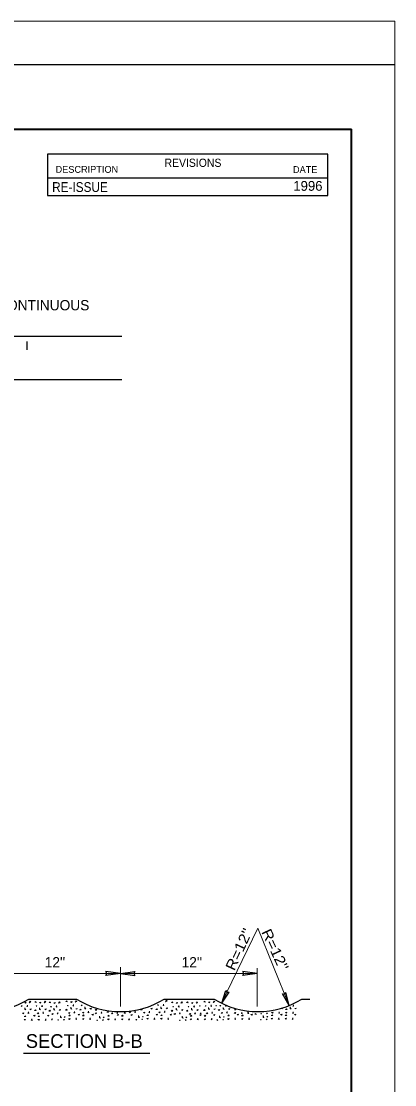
# Model space of a CAD drawing. Extents: x 1615 to 2505, y -386 to 247.
# Drawn here: x 1966.5 to 2014.5, y 110.7 to 247.4 of the extents above; entities that cross this region are included whole.
import ezdxf

# ---------------------------------------------------------------- set-up
doc = ezdxf.new("R2010")
doc.units = 0
doc.header["$LTSCALE"] = 0.51
doc.layers.add('1', color=7, linetype='Continuous', lineweight=25)
doc.layers.add('25', color=7, linetype='Continuous', lineweight=25)

msp = doc.modelspace()

# ---------------------------------------------------------------- linework, layer by layer
at = {"layer": '1', "lineweight": 13}
for p, q in [((1614.5521, 247.4403), (2014.5221, 247.4403)), ((2014.5221, -8.096), (2014.5221, 247.4403)), ((1992.265, 121.1636), (1996.9336, 130.8092)), ((2000.9401, 120.8703), (1996.9336, 130.8092)), ((1961.6425, 125.0039), (1979.2425, 125.0039)), ((1979.2425, 120.7455), (1979.2425, 125.7929)), ((1979.2425, 125.0039), (1996.8425, 125.0039)), ((1996.8425, 120.7455), (1996.8425, 125.6853))]:
    msp.add_line(p, q, dxfattribs=at)
at = {"layer": '1', "lineweight": 40}
for p in [(1647.8829, 233.5528), (2008.9667, 5.7919)]:
    msp.add_line(p, (2008.9667, 233.5528), dxfattribs=at)
at = {"layer": '1'}
for p, q in [((1979.4055, 206.8911), (1930.8798, 206.8911)), ((1967.2175, 206.2751), (1967.2175, 205.1751)), ((1930.9175, 201.3911), (1979.4055, 201.3911)), ((1979.2422, 125.0048), (1977.3688, 125.2623)), ((1979.2422, 125.0048), (1977.3688, 124.7475)), ((1979.2428, 125.003), (1981.1162, 125.2604)), ((1979.2428, 125.003), (1981.1162, 124.7457)), ((1996.8422, 125.0048), (1994.9688, 125.2623)), ((1996.8422, 125.0048), (1994.9688, 124.7475)), ((1992.2659, 121.1635), (1992.7972, 122.7983)), ((1992.2659, 121.1635), (1993.2184, 122.5945)), ((2000.9408, 120.8708), (2000.087, 122.3629)), ((2000.9408, 120.8708), (2000.5211, 122.5378)), ((1967.4618, 121.7039), (1973.5783, 121.7039)), ((1984.8793, 121.7039), (1991.2831, 121.7039)), ((2002.5841, 121.7039), (2003.6098, 121.7039)), ((1966.7697, 114.7223), (1983.0309, 114.7223))]:
    msp.add_line(p, q, dxfattribs=at)
for points in [[(1631.2175, -2.5406), (1631.2175, 241.8853), (2014.5221, 241.8853)], [(1977.3688, 124.7475), (1977.5138, 125.0075), (1977.3688, 125.2623)], [(1981.1162, 125.2604), (1980.9713, 125.0004), (1981.1162, 124.7457)], [(1994.9688, 124.7475), (1995.1138, 125.0075), (1994.9688, 125.2623)], [(1992.7972, 122.7983), (1992.9526, 122.5768), (1993.2184, 122.5945)], [(2000.087, 122.3629), (2000.3555, 122.3291), (2000.5211, 122.5378)]]:
    msp.add_lwpolyline(points, dxfattribs=at)
at = {"layer": '1', "lineweight": 13}
for points in [[(1966.4993, 120.8189), (1966.6082, 120.8189), (1966.5538, 120.7373)], [(1966.9333, 121.2733), (1967.1172, 121.3142), (1967.0558, 121.1917)], [(1966.9426, 120.3544), (1966.9426, 120.5791), (1967.0653, 120.334)], [(1967.2094, 120.7565), (1967.2858, 120.925), (1967.3167, 120.7258)], [(1967.5246, 121.2123), (1967.6471, 121.4167), (1967.7289, 121.2941)], [(1967.604, 120.3899), (1967.7878, 120.4308), (1967.7265, 120.3083)], [(1968.2255, 121.3038), (1968.4093, 121.2628), (1968.348, 121.3854)], [(1968.4069, 120.8189), (1968.5158, 120.8189), (1968.4614, 120.7373)], [(1968.841, 121.2733), (1969.0248, 121.3142), (1968.9636, 121.1917)], [(1968.8503, 120.3544), (1968.8503, 120.5791), (1968.9729, 120.334)], [(1969.1171, 120.7565), (1969.1935, 120.925), (1969.2243, 120.7258)], [(1969.4323, 121.2123), (1969.5548, 121.4167), (1969.6366, 121.2941)], [(1969.5118, 120.3899), (1969.6955, 120.4308), (1969.6342, 120.3083)], [(1970.0753, 121.246), (1970.2592, 121.2051), (1970.1978, 121.3277)], [(1970.2568, 120.7612), (1970.3657, 120.7612), (1970.3113, 120.6795)], [(1970.6908, 121.2156), (1970.8747, 121.2564), (1970.8134, 121.1339)], [(1970.7001, 120.2967), (1970.7001, 120.5213), (1970.8228, 120.2763)], [(1970.9669, 120.6988), (1971.0433, 120.8673), (1971.0742, 120.6681)], [(1971.2821, 121.1546), (1971.4047, 121.3589), (1971.4864, 121.2363)], [(1971.3616, 120.3322), (1971.5453, 120.3731), (1971.484, 120.2505)], [(1972.195, 120.2875), (1972.3993, 120.2875), (1972.338, 120.3897)], [(1972.2286, 121.3761), (1972.4124, 121.3352), (1972.3511, 121.4578)], [(1972.41, 120.8913), (1972.5189, 120.8913), (1972.4645, 120.8096)], [(1972.8441, 121.3457), (1973.0279, 121.3865), (1972.9667, 121.2639)], [(1972.8533, 120.4268), (1972.8533, 120.6514), (1972.976, 120.4063)], [(1973.1202, 120.8288), (1973.1966, 120.9973), (1973.2274, 120.7982)], [(1973.4353, 121.2847), (1973.5579, 121.489), (1973.6397, 121.3664)], [(1973.5148, 120.4623), (1973.6986, 120.5031), (1973.6373, 120.3806)], [(1974.0016, 120.3164), (1974.2058, 120.3164), (1974.1446, 120.4185)], [(1974.2166, 120.9201), (1974.3255, 120.9201), (1974.2711, 120.8384)], [(1974.6599, 120.4557), (1974.6599, 120.6803), (1974.7826, 120.4352)], [(1975.3213, 120.4911), (1975.5052, 120.532), (1975.4438, 120.4094)], [(1975.9957, 120.2875), (1976.2, 120.2875), (1976.1387, 120.3897)], [(1981.8343, 120.3164), (1982.0387, 120.3164), (1981.9773, 120.4185)], [(1983.1542, 120.4911), (1983.338, 120.532), (1983.2767, 120.4094)], [(1983.7998, 120.3453), (1984.0041, 120.3453), (1983.9428, 120.4475)], [(1984.0148, 120.9491), (1984.1238, 120.9491), (1984.0693, 120.8674)], [(1984.4582, 120.4846), (1984.4582, 120.7093), (1984.5808, 120.4642)], [(1984.725, 120.8867), (1984.8014, 121.0552), (1984.8323, 120.856)], [(1985.0402, 121.3425), (1985.1627, 121.5468), (1985.2445, 121.4243)], [(1985.1196, 120.5201), (1985.3034, 120.561), (1985.2421, 120.4384)], [(1985.7989, 121.246), (1985.9828, 121.2051), (1985.9214, 121.3277)], [(1985.9803, 120.7612), (1986.0893, 120.7612), (1986.0348, 120.6795)], [(1986.4144, 121.2156), (1986.5983, 121.2564), (1986.537, 121.1339)], [(1986.4237, 120.2967), (1986.4237, 120.5213), (1986.5463, 120.2763)], [(1986.6905, 120.6988), (1986.7669, 120.8673), (1986.7978, 120.6681)], [(1987.0057, 121.1546), (1987.1283, 121.3589), (1987.21, 121.2363)], [(1987.0852, 120.3322), (1987.2689, 120.3731), (1987.2076, 120.2505)], [(1987.7644, 121.246), (1987.9482, 121.2051), (1987.8868, 121.3277)], [(1987.9458, 120.7612), (1988.0547, 120.7612), (1988.0003, 120.6795)], [(1988.3798, 121.2156), (1988.5638, 121.2564), (1988.5024, 121.1339)], [(1988.3891, 120.2967), (1988.3891, 120.5213), (1988.5118, 120.2763)], [(1988.6559, 120.6988), (1988.7324, 120.8673), (1988.7632, 120.6681)], [(1988.9711, 121.1546), (1989.0937, 121.3589), (1989.1754, 121.2363)], [(1989.0506, 120.3322), (1989.2343, 120.3731), (1989.173, 120.2505)], [(1989.4053, 120.8192), (1989.5142, 120.8192), (1989.4598, 120.7375)], [(1989.9273, 120.2442), (1990.1317, 120.2442), (1990.0703, 120.3463)], [(1989.961, 121.3327), (1990.1448, 121.2918), (1990.0834, 121.4144)], [(1990.1424, 120.8479), (1990.2513, 120.8479), (1990.1968, 120.7662)], [(1990.5764, 121.3023), (1990.7603, 121.3432), (1990.699, 121.2206)], [(1990.5857, 120.3834), (1990.5857, 120.6081), (1990.7083, 120.363)], [(1990.8525, 120.7854), (1990.929, 120.9539), (1990.9598, 120.7548)], [(1991.1677, 121.2413), (1991.2903, 121.4457), (1991.372, 121.3231)], [(1991.2472, 120.4189), (1991.4309, 120.4598), (1991.3697, 120.3372)], [(1991.5008, 120.8769), (1991.6097, 120.8769), (1991.5553, 120.7953)], [(1991.8207, 120.2586), (1992.0249, 120.2586), (1991.9637, 120.3607)], [(1992.0357, 120.8623), (1992.1446, 120.8623), (1992.0902, 120.7806)], [(1992.479, 120.3978), (1992.479, 120.6225), (1992.6017, 120.3773)], [(1992.7458, 120.7998), (1992.8223, 120.9683), (1992.8531, 120.7693)], [(1993.1404, 120.4333), (1993.3243, 120.4742), (1993.2629, 120.3516)], [(1993.9015, 120.3165), (1994.1058, 120.3165), (1994.0445, 120.4186)], [(1999.9037, 120.5054), (2000.0875, 120.5463), (2000.0262, 120.4238)], [(2000.4771, 120.3598), (2000.6814, 120.3598), (2000.6201, 120.4618)], [(2001.0632, 120.4557), (2001.0632, 120.6803), (2001.1858, 120.4352)], [(2001.4168, 120.7998), (2001.4932, 120.9683), (2001.524, 120.7693)], [(2001.6813, 120.5055), (2001.8651, 120.5464), (2001.8038, 120.4238)], [(1966.6503, 119.8696), (1966.834, 119.9105), (1966.7728, 119.7879)], [(1966.8678, 119.0511), (1967.0517, 119.092), (1966.9903, 118.9694)], [(1966.8777, 119.4547), (1967.082, 119.4547), (1967.0207, 119.5568)], [(1967.3433, 119.8683), (1967.4199, 120.0368), (1967.4505, 119.8376)], [(1967.7778, 118.992), (1967.8544, 119.1605), (1967.885, 118.9614)], [(1968.0819, 119.6004), (1968.2657, 119.6413), (1968.2043, 119.5188)], [(1968.1919, 120.2152), (1968.3963, 120.2152), (1968.3349, 120.3173)], [(1968.5579, 119.8696), (1968.7418, 119.9105), (1968.6804, 119.7879)], [(1968.6455, 119.0513), (1968.8293, 119.0921), (1968.7679, 118.9695)], [(1968.6553, 119.4548), (1968.8596, 119.4548), (1968.7983, 119.5568)], [(1969.2509, 119.8683), (1969.3276, 120.0368), (1969.3582, 119.8376)], [(1969.5553, 118.9921), (1969.632, 119.1606), (1969.6626, 118.9615)], [(1969.8595, 119.6005), (1970.0433, 119.6413), (1969.982, 119.5188)], [(1970.0418, 120.1574), (1970.2461, 120.1574), (1970.1848, 120.2596)], [(1970.3749, 119.0444), (1970.4516, 119.2129), (1970.4822, 119.0138)], [(1970.4078, 119.8118), (1970.5916, 119.8528), (1970.5303, 119.7302)], [(1971.1008, 119.8105), (1971.1774, 119.979), (1971.208, 119.7798)], [(1971.1933, 119.0363), (1971.3022, 119.0363), (1971.2477, 118.9547)], [(1971.5353, 119.3231), (1971.5353, 119.5478), (1971.6579, 119.3027)], [(1971.9448, 119.0798), (1972.0537, 119.0798), (1971.9992, 118.9981)], [(1972.0314, 119.4266), (1972.1403, 119.4266), (1972.0859, 119.3449)], [(1972.561, 119.9419), (1972.7448, 119.9828), (1972.6835, 119.8603)], [(1972.5868, 119.1561), (1972.7707, 119.197), (1972.7093, 119.0744)], [(1972.5967, 119.5596), (1972.801, 119.5596), (1972.7397, 119.6618)], [(1973.254, 119.9406), (1973.3307, 120.1091), (1973.3613, 119.9099)], [(1973.4968, 119.0969), (1973.5733, 119.2654), (1973.604, 119.0663)], [(1973.8009, 119.7053), (1973.9847, 119.7463), (1973.9233, 119.6237)], [(1974.3644, 119.1562), (1974.5483, 119.1971), (1974.4869, 119.0745)], [(1974.3676, 119.9708), (1974.5513, 120.0117), (1974.49, 119.8892)], [(1974.3743, 119.5597), (1974.5786, 119.5597), (1974.5173, 119.6618)], [(1975.0606, 119.9694), (1975.1372, 120.1379), (1975.1678, 119.9388)], [(1975.2743, 119.0971), (1975.351, 119.2655), (1975.3816, 119.0664)], [(1975.5785, 119.7054), (1975.7623, 119.7463), (1975.7009, 119.6238)], [(1975.9858, 119.884), (1976.1697, 119.9249), (1976.1083, 119.8023)], [(1976.2039, 118.9838), (1976.3128, 118.9838), (1976.2584, 118.9022)], [(1976.5459, 119.2706), (1976.5459, 119.4953), (1976.6686, 119.2502)], [(1976.7512, 119.8971), (1976.8278, 120.0656), (1976.8584, 119.8665)], [(1976.9554, 119.0272), (1977.0643, 119.0272), (1977.0098, 118.9455)], [(1977.0422, 119.3741), (1977.151, 119.3741), (1977.0966, 119.2924)], [(1977.5134, 120.0129), (1977.7178, 120.0129), (1977.6564, 120.115)], [(1977.5975, 119.1036), (1977.7813, 119.1444), (1977.72, 119.0219)], [(1977.6073, 119.5071), (1977.8117, 119.5071), (1977.7503, 119.6092)], [(1978.0818, 119.8841), (1978.2655, 119.925), (1978.2042, 119.8024)], [(1978.5074, 119.0444), (1978.5841, 119.2129), (1978.6147, 119.0138)], [(1978.7748, 119.8828), (1978.8513, 120.0512), (1978.882, 119.8521)], [(1978.8116, 119.6528), (1978.9953, 119.6937), (1978.934, 119.5712)], [(1979.3752, 119.1037), (1979.5589, 119.1445), (1979.4976, 119.022)], [(1979.3849, 119.5072), (1979.5893, 119.5072), (1979.5279, 119.6093)], [(1979.7429, 119.8683), (1979.8195, 120.0368), (1979.8502, 119.8376)], [(1980.285, 119.0445), (1980.3617, 119.213), (1980.3923, 119.0139)], [(1980.3651, 119.9997), (1980.5488, 120.0406), (1980.4875, 119.918)], [(1980.5892, 119.6529), (1980.773, 119.6938), (1980.7117, 119.5713)], [(1981.0581, 119.9983), (1981.1347, 120.1668), (1981.1653, 119.9677)], [(1981.2409, 119.0626), (1981.3498, 119.0626), (1981.2953, 118.9809)], [(1981.5829, 119.3493), (1981.5829, 119.574), (1981.7056, 119.3288)], [(1981.9924, 119.1059), (1982.1013, 119.1059), (1982.0468, 119.0243)], [(1982.0791, 119.4528), (1982.188, 119.4528), (1982.1336, 119.3712)], [(1982.2004, 119.9708), (1982.3842, 120.0117), (1982.3228, 119.8892)], [(1982.6345, 119.1823), (1982.8183, 119.2232), (1982.757, 119.1006)], [(1982.6443, 119.5858), (1982.8487, 119.5858), (1982.7873, 119.6879)], [(1982.8934, 119.9694), (1982.97, 120.1379), (1983.0007, 119.9388)], [(1983.5444, 119.1232), (1983.6211, 119.2917), (1983.6517, 119.0926)], [(1983.8486, 119.7316), (1984.0323, 119.7724), (1983.971, 119.6499)], [(1984.1658, 119.9998), (1984.3496, 120.0407), (1984.2883, 119.9181)], [(1984.4122, 119.1824), (1984.5959, 119.2233), (1984.5346, 119.1008)], [(1984.4219, 119.5859), (1984.6263, 119.5859), (1984.5649, 119.688)], [(1984.8588, 119.9984), (1984.9354, 120.1669), (1984.9661, 119.9678)], [(1985.322, 119.1233), (1985.3987, 119.2918), (1985.4293, 119.0927)], [(1985.6262, 119.7317), (1985.8099, 119.7725), (1985.7487, 119.65)], [(1985.7653, 120.1574), (1985.9697, 120.1574), (1985.9083, 120.2596)], [(1986.1313, 119.8118), (1986.3152, 119.8528), (1986.2538, 119.7302)], [(1986.8243, 119.8105), (1986.901, 119.979), (1986.9316, 119.7798)], [(1986.8288, 118.997), (1986.9377, 118.997), (1986.8832, 118.9153)], [(1987.1708, 119.2838), (1987.1708, 119.5084), (1987.2934, 119.2633)], [(1987.5803, 119.0404), (1987.6891, 119.0404), (1987.6347, 118.9588)], [(1987.6669, 119.3873), (1987.7758, 119.3873), (1987.7214, 119.3056)], [(1987.7308, 120.1574), (1987.9351, 120.1574), (1987.8738, 120.2596)], [(1988.0968, 119.8118), (1988.2806, 119.8528), (1988.2193, 119.7302)], [(1988.2223, 119.1168), (1988.4062, 119.1577), (1988.3448, 119.0351)], [(1988.2322, 119.5203), (1988.4365, 119.5203), (1988.3752, 119.6224)], [(1988.7898, 119.8105), (1988.8664, 119.979), (1988.897, 119.7798)], [(1989.1323, 119.0577), (1989.2088, 119.2261), (1989.2395, 119.027)], [(1989.4364, 119.666), (1989.6202, 119.7069), (1989.5588, 119.5843)], [(1989.5065, 119.8654), (1989.6154, 119.8654), (1989.5609, 119.7838)], [(1989.9999, 119.1168), (1990.1838, 119.1578), (1990.1224, 119.0352)], [(1990.0098, 119.5203), (1990.2141, 119.5203), (1990.1528, 119.6225)], [(1990.2933, 119.8986), (1990.4772, 119.9395), (1990.4158, 119.8169)], [(1990.9098, 119.0578), (1990.9865, 119.2262), (1991.0171, 119.0271)], [(1990.9863, 119.8972), (1991.063, 120.0657), (1991.0936, 119.8666)], [(1991.214, 119.6661), (1991.3978, 119.707), (1991.3364, 119.5844)], [(1991.6427, 119.0363), (1991.7516, 119.0363), (1991.6972, 118.9547)], [(1991.9848, 119.3231), (1991.9848, 119.5478), (1992.1073, 119.3027)], [(1992.1867, 119.913), (1992.3704, 119.9538), (1992.3091, 119.8313)], [(1992.3942, 119.0798), (1992.5031, 119.0798), (1992.4487, 118.9981)], [(1992.4809, 119.4266), (1992.5898, 119.4266), (1992.5353, 119.3449)], [(1992.8797, 119.9116), (1992.9563, 120.0801), (1992.9869, 119.881)], [(1993.0363, 119.1561), (1993.2201, 119.197), (1993.1588, 119.0744)], [(1993.0461, 119.5596), (1993.2504, 119.5596), (1993.1891, 119.6618)], [(1993.8917, 119.913), (1994.0754, 119.9538), (1994.0141, 119.8313)], [(1993.9462, 119.0969), (1994.0228, 119.2654), (1994.0534, 119.0663)], [(1994.2503, 119.7053), (1994.4342, 119.7463), (1994.3728, 119.6237)], [(1994.8015, 119.8538), (1994.8782, 120.0223), (1994.9088, 119.8233)], [(1994.8139, 119.1562), (1994.9977, 119.1971), (1994.9364, 119.0745)], [(1994.8238, 119.5597), (1995.0281, 119.5597), (1994.9668, 119.6618)], [(1995.6293, 119.8488), (1995.6293, 120.0735), (1995.7519, 119.8283)], [(1995.7238, 119.0971), (1995.8004, 119.2655), (1995.8311, 119.0664)], [(1996.0279, 119.7054), (1996.2118, 119.7463), (1996.1504, 119.6238)], [(1996.5365, 119.772), (1996.7203, 119.7311), (1996.659, 119.8537)], [(1997.2437, 119.0626), (1997.3525, 119.0626), (1997.2981, 118.9809)], [(1997.2961, 119.8364), (1997.405, 119.8364), (1997.3505, 119.7548)], [(1997.5857, 119.3493), (1997.5857, 119.574), (1997.7083, 119.3288)], [(1997.9951, 119.1059), (1998.104, 119.1059), (1998.0496, 119.0243)], [(1998.0476, 119.8798), (1998.1564, 119.8798), (1998.102, 119.7981)], [(1998.0818, 119.4528), (1998.1908, 119.4528), (1998.1363, 119.3712)], [(1998.6373, 119.1823), (1998.821, 119.2232), (1998.7597, 119.1006)], [(1998.6471, 119.5858), (1998.8513, 119.5858), (1998.7901, 119.6879)], [(1998.6897, 119.9562), (1998.8735, 119.997), (1998.8122, 119.8745)], [(1999.5471, 119.1232), (1999.6238, 119.2917), (1999.6543, 119.0926)], [(1999.5996, 119.897), (1999.6762, 120.0655), (1999.7068, 119.8664)], [(1999.8513, 119.7316), (2000.0351, 119.7724), (1999.9738, 119.6499)], [(2000.4148, 119.1824), (2000.5987, 119.2233), (2000.5373, 119.1008)], [(2000.4247, 119.5859), (2000.629, 119.5859), (2000.5677, 119.688)], [(2000.4673, 119.9563), (2000.6511, 119.9971), (2000.5898, 119.8746)], [(2001.3248, 119.1233), (2001.4013, 119.2918), (2001.432, 119.0927)], [(2001.3772, 119.8971), (2001.4538, 120.0656), (2001.4844, 119.8665)], [(2001.6288, 119.7317), (2001.8127, 119.7725), (2001.7513, 119.65)]]:
    msp.add_lwpolyline(points, close=True, dxfattribs=at)
at = {"layer": '1'}
for centre in [(1961.8113, 130.8091), (1979.2287, 130.8091), (1996.9336, 130.8091)]:
    msp.add_arc(centre, 10.716, 238.1772, 301.8228, dxfattribs=at)
at = {"layer": '25'}
msp.add_line((1969.8596, 227.3228), (2005.9329, 227.3228), dxfattribs=at)
msp.add_lwpolyline([(1969.8596, 225.0197), (2005.9397, 225.0197), (2005.9397, 230.369), (1969.8596, 230.369)], close=True, dxfattribs=at)

# ---------------------------------------------------------------- texts
at = {"layer": '1'}
for s, height, p in [('CONTINUOUS GROOVING OR CONTINUOUS', 1.32, (1937.6913, 210.2703)), ("12''", 1.32, (1969.5118, 125.7726)), ("12''", 1.32, (1987.1118, 125.7726)), ('SECTION B-B', 1.76, (1967.0799, 115.4222))]:
    msp.add_text(s, height=height, dxfattribs=at).set_placement(p)
at = {"layer": '1', "width": 1.15}
for rotation, p in [(65.109, (1993.8864, 125.2504)), (294.891, (1997.3472, 130.3382))]:
    msp.add_text("R=12''", height=1.32, rotation=rotation, dxfattribs=at).set_placement(p)
at = {"layer": '25'}
for s, height, width, p in [('REVISIONS', 1.057, 0.95, (1984.9171, 228.7131)), ('RE-ISSUE ', 1.26, 0.9, (1970.4617, 225.49))]:
    msp.add_text(s, height=height, dxfattribs=dict(at, width=width)).set_placement(p)
for s, height, p in [('DESCRIPTION', 0.8807, (1970.907, 227.9521)), ('DATE', 0.8807, (2001.4373, 227.9316)), ('1996', 1.26, (2001.483, 225.6413))]:
    msp.add_text(s, height=height, dxfattribs=at).set_placement(p)

doc.saveas('drawing.dxf')
